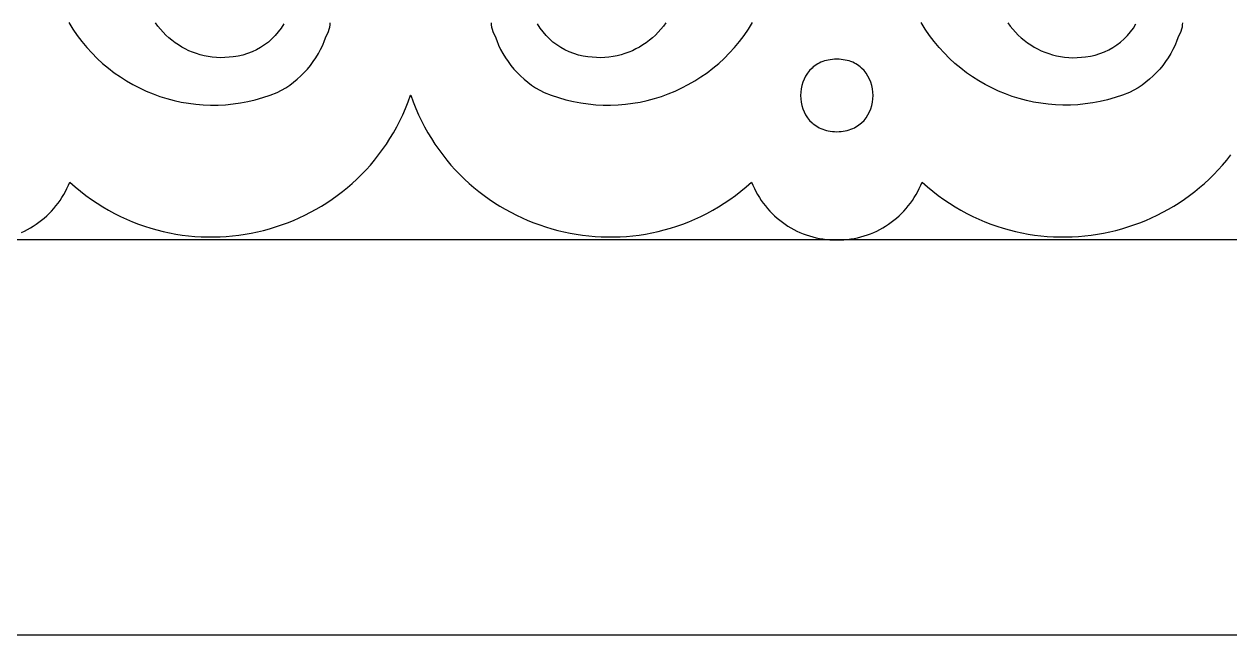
# Model space of a CAD drawing. Extents: x -349 to 352, y -69 to 76.
# Drawn here: x 4.6 to 103.8, y -69.2 to -19 of the extents above; entities that cross this region are included whole.
import ezdxf

# ---------------------------------------------------------------- set-up
doc = ezdxf.new("R2010")
doc.units = 0
doc.layers.add('LAYER_1', color=18, linetype='CONTINUOUS')

msp = doc.modelspace()

# ---------------------------------------------------------------- linework, layer by layer
at = {"layer": 'LAYER_1'}
for points in [[(-348.414, -69.222), (351.586, -69.222), (351.586, 75.778), (-348.414, 75.778)], [(-348.414, -69.222), (351.586, -69.222), (351.586, 75.778), (-348.414, 75.778)], [(-348.414, -69.222), (351.586, -69.222), (351.586, 75.778), (-348.414, 75.778)], [(71.5, -27.808), (71.684, -27.804), (71.862, -27.791), (72.034, -27.77), (72.2, -27.741), (72.36, -27.704), (72.514, -27.661), (72.663, -27.61), (72.806, -27.552), (72.943, -27.487), (73.074, -27.417), (73.199, -27.34), (73.319, -27.258), (73.432, -27.17), (73.54, -27.077), (73.738, -26.876), (73.913, -26.658), (74.065, -26.425), (74.193, -26.178), (74.298, -25.921), (74.379, -25.655), (74.438, -25.382), (74.473, -25.105), (74.484, -24.826), (74.473, -24.547), (74.438, -24.27), (74.379, -23.998), (74.298, -23.731), (74.193, -23.474), (74.065, -23.228), (73.913, -22.994), (73.738, -22.776), (73.54, -22.576), (73.432, -22.483), (73.319, -22.395), (73.199, -22.313), (73.074, -22.236), (72.943, -22.165), (72.806, -22.101), (72.663, -22.043), (72.514, -21.992), (72.36, -21.948), (72.2, -21.912), (72.034, -21.883), (71.862, -21.862), (71.684, -21.849), (71.5, -21.845), (71.317, -21.849), (71.139, -21.862), (70.967, -21.883), (70.801, -21.912), (70.641, -21.948), (70.486, -21.992), (70.338, -22.043), (70.195, -22.101), (70.058, -22.165), (69.927, -22.236), (69.802, -22.313), (69.682, -22.395), (69.568, -22.483), (69.461, -22.576), (69.262, -22.776), (69.088, -22.994), (68.936, -23.228), (68.808, -23.474), (68.703, -23.731), (68.621, -23.998), (68.563, -24.27), (68.528, -24.547), (68.516, -24.826), (68.528, -25.105), (68.563, -25.382), (68.621, -25.655), (68.703, -25.921), (68.808, -26.178), (68.936, -26.425), (69.088, -26.658), (69.262, -26.876), (69.461, -27.077), (69.568, -27.17), (69.682, -27.258), (69.802, -27.34), (69.927, -27.417), (70.058, -27.487), (70.195, -27.552), (70.338, -27.61), (70.486, -27.661), (70.641, -27.704), (70.801, -27.741), (70.967, -27.77), (71.139, -27.791), (71.317, -27.804)]]:
    msp.add_lwpolyline(points, close=True, dxfattribs=at)
for points in [[(8.311, -18.813), (8.649, -19.359), (9.008, -19.884), (9.388, -20.388), (9.787, -20.871), (10.206, -21.333), (10.642, -21.773), (11.096, -22.19), (11.566, -22.585), (12.052, -22.958), (12.552, -23.307), (13.066, -23.633), (13.593, -23.936), (14.132, -24.214), (14.682, -24.469), (15.242, -24.698), (15.811, -24.904), (16.389, -25.084), (16.974, -25.238), (17.566, -25.367), (18.163, -25.47), (18.766, -25.547), (19.373, -25.597), (19.982, -25.621), (20.594, -25.617), (21.208, -25.586), (21.822, -25.527), (22.435, -25.44), (23.047, -25.325), (23.658, -25.181), (24.265, -25.008), (24.868, -24.806), (25.466, -24.574), (25.818, -24.389), (26.159, -24.187), (26.488, -23.969), (26.805, -23.736), (27.11, -23.488), (27.401, -23.226), (27.679, -22.95), (27.942, -22.661), (28.192, -22.36), (28.426, -22.046), (28.644, -21.721), (28.847, -21.385), (29.033, -21.038), (29.203, -20.682), (29.355, -20.316), (29.489, -19.941), (29.596, -19.755), (29.68, -19.569), (29.742, -19.385), (29.783, -19.203), (29.804, -19.024), (29.805, -18.848)], [(43.071, -18.848), (43.072, -19.024), (43.093, -19.203), (43.134, -19.385), (43.196, -19.569), (43.28, -19.755), (43.387, -19.941), (43.521, -20.316), (43.673, -20.682), (43.843, -21.038), (44.029, -21.385), (44.232, -21.721), (44.45, -22.046), (44.684, -22.36), (44.934, -22.661), (45.197, -22.95), (45.475, -23.226), (45.766, -23.488), (46.071, -23.736), (46.388, -23.969), (46.717, -24.187), (47.058, -24.389), (47.41, -24.574), (48.008, -24.806), (48.611, -25.008), (49.218, -25.181), (49.829, -25.325), (50.441, -25.44), (51.054, -25.527), (51.668, -25.586), (52.282, -25.617), (52.894, -25.621), (53.503, -25.597), (54.11, -25.547), (54.713, -25.47), (55.31, -25.367), (55.902, -25.238), (56.487, -25.084), (57.065, -24.904), (57.634, -24.698), (58.194, -24.469), (58.744, -24.214), (59.283, -23.936), (59.81, -23.633), (60.324, -23.307), (60.824, -22.958), (61.309, -22.585), (61.78, -22.19), (62.234, -21.773), (62.67, -21.333), (63.089, -20.871), (63.488, -20.388), (63.868, -19.884), (64.227, -19.359), (64.565, -18.813)], [(99.93, -18.848), (99.928, -19.024), (99.908, -19.203), (99.867, -19.385), (99.805, -19.569), (99.721, -19.755), (99.614, -19.941), (99.479, -20.316), (99.327, -20.682), (99.158, -21.038), (98.972, -21.385), (98.769, -21.721), (98.55, -22.046), (98.316, -22.36), (98.067, -22.661), (97.804, -22.95), (97.526, -23.226), (97.235, -23.488), (96.93, -23.736), (96.613, -23.969), (96.284, -24.187), (95.943, -24.389), (95.591, -24.574), (94.993, -24.806), (94.389, -25.008), (93.782, -25.181), (93.172, -25.325), (92.56, -25.44), (91.946, -25.527), (91.333, -25.586), (90.719, -25.617), (90.107, -25.621), (89.497, -25.597), (88.891, -25.547), (88.288, -25.47), (87.691, -25.367), (87.099, -25.238), (86.513, -25.084), (85.936, -24.904), (85.366, -24.698), (84.806, -24.469), (84.257, -24.214), (83.718, -23.936), (83.191, -23.633), (82.677, -23.307), (82.177, -22.958), (81.691, -22.585), (81.221, -22.19), (80.767, -21.773), (80.33, -21.333), (79.912, -20.871), (79.512, -20.388), (79.133, -19.884), (78.774, -19.359), (78.436, -18.813)], [(25.991, -18.946), (25.781, -19.282), (25.549, -19.6), (25.296, -19.899), (25.022, -20.178), (24.729, -20.437), (24.418, -20.675), (24.091, -20.89), (23.749, -21.081), (23.392, -21.247), (23.023, -21.388), (22.641, -21.503), (22.249, -21.589), (22.05, -21.622), (21.848, -21.648), (21.497, -21.69), (21.148, -21.714), (20.801, -21.719), (20.458, -21.706), (20.119, -21.675), (19.784, -21.628), (19.455, -21.563), (19.13, -21.482), (18.812, -21.385), (18.5, -21.272), (18.195, -21.144), (17.898, -21.002), (17.609, -20.844), (17.328, -20.673), (17.057, -20.489), (16.795, -20.291), (16.543, -20.081), (16.301, -19.858), (16.071, -19.623), (15.853, -19.377), (15.646, -19.12), (15.453, -18.852)], [(57.423, -18.852), (57.23, -19.12), (57.023, -19.377), (56.805, -19.623), (56.575, -19.858), (56.333, -20.081), (56.081, -20.291), (55.819, -20.489), (55.548, -20.673), (55.267, -20.844), (54.978, -21.002), (54.681, -21.144), (54.376, -21.272), (54.064, -21.385), (53.746, -21.482), (53.421, -21.563), (53.092, -21.628), (52.757, -21.675), (52.418, -21.706), (52.075, -21.719), (51.728, -21.714), (51.379, -21.69), (51.028, -21.648), (50.626, -21.589), (50.235, -21.503), (49.853, -21.388), (49.484, -21.247), (49.127, -21.081), (48.785, -20.89), (48.458, -20.675), (48.147, -20.437), (47.854, -20.178), (47.58, -19.899), (47.327, -19.6), (47.095, -19.282), (46.885, -18.946)], [(85.578, -18.852), (85.771, -19.12), (85.977, -19.377), (86.196, -19.623), (86.426, -19.858), (86.667, -20.081), (86.919, -20.291), (87.181, -20.489), (87.453, -20.673), (87.734, -20.844), (88.023, -21.002), (88.32, -21.144), (88.625, -21.272), (88.937, -21.385), (89.255, -21.482), (89.579, -21.563), (89.909, -21.628), (90.244, -21.675), (90.583, -21.706), (90.926, -21.719), (91.272, -21.714), (91.622, -21.69), (91.973, -21.648), (92.374, -21.589), (92.766, -21.503), (93.147, -21.388), (93.517, -21.247), (93.873, -21.081), (94.216, -20.89), (94.543, -20.675), (94.854, -20.437), (95.146, -20.178), (95.42, -19.899), (95.674, -19.6), (95.906, -19.282), (96.116, -18.946)], [(4.409, -36.1), (4.662, -35.984), (4.911, -35.858), (5.154, -35.724), (5.392, -35.581), (5.625, -35.429), (5.852, -35.269), (6.072, -35.1), (6.287, -34.923), (6.495, -34.738), (6.696, -34.546), (6.89, -34.345), (7.077, -34.137), (7.256, -33.922), (7.427, -33.699), (7.591, -33.47), (7.746, -33.234), (7.892, -32.991), (8.03, -32.741), (8.159, -32.486), (8.279, -32.224), (8.389, -31.956), (8.824, -32.339), (9.267, -32.705), (9.718, -33.053), (10.176, -33.384), (10.64, -33.697), (11.111, -33.994), (11.587, -34.272), (12.069, -34.534), (12.556, -34.779), (13.048, -35.007), (13.545, -35.218), (14.045, -35.412), (14.55, -35.59), (15.057, -35.751), (15.568, -35.895), (16.081, -36.024), (16.596, -36.136), (17.113, -36.232), (17.631, -36.312), (18.151, -36.375), (18.671, -36.423), (19.192, -36.456), (19.712, -36.472), (20.233, -36.473), (20.752, -36.458), (21.27, -36.428), (21.787, -36.383), (22.302, -36.323), (22.814, -36.247), (23.324, -36.156), (23.831, -36.051), (24.335, -35.93), (24.834, -35.795), (25.33, -35.645), (25.821, -35.481), (26.307, -35.302), (26.788, -35.109), (27.264, -34.902), (27.733, -34.68), (28.196, -34.444), (28.653, -34.195), (29.102, -33.931), (29.544, -33.654), (29.978, -33.363), (30.403, -33.058), (30.82, -32.74), (31.229, -32.408), (31.627, -32.063), (32.016, -31.705), (32.396, -31.334), (32.764, -30.95), (33.122, -30.552), (33.468, -30.142), (33.803, -29.719), (34.127, -29.284), (34.437, -28.836), (34.735, -28.375), (35.021, -27.903), (35.292, -27.417), (35.55, -26.92), (35.794, -26.411), (36.023, -25.889), (36.237, -25.356), (36.436, -24.811), (36.438, -24.811), (36.44, -24.811), (36.639, -25.356), (36.853, -25.889), (37.082, -26.411), (37.326, -26.92), (37.584, -27.417), (37.855, -27.903), (38.14, -28.375), (38.439, -28.836), (38.749, -29.284), (39.072, -29.719), (39.407, -30.142), (39.754, -30.552), (40.112, -30.95), (40.48, -31.334), (40.859, -31.705), (41.249, -32.063), (41.647, -32.408), (42.056, -32.74), (42.473, -33.058), (42.898, -33.363), (43.332, -33.654), (43.774, -33.931), (44.223, -34.195), (44.68, -34.444), (45.143, -34.68), (45.612, -34.902), (46.088, -35.109), (46.569, -35.302), (47.055, -35.481), (47.546, -35.645), (48.042, -35.795), (48.541, -35.93), (49.045, -36.051), (49.552, -36.156), (50.062, -36.247), (50.574, -36.323), (51.089, -36.383), (51.606, -36.428), (52.124, -36.458), (52.643, -36.473), (53.164, -36.472), (53.684, -36.456), (54.205, -36.423), (54.725, -36.375), (55.245, -36.312), (55.763, -36.232), (56.28, -36.136), (56.795, -36.024), (57.308, -35.895), (57.819, -35.751), (58.326, -35.59), (58.831, -35.412), (59.331, -35.218), (59.828, -35.007), (60.32, -34.779), (60.807, -34.534), (61.289, -34.272), (61.765, -33.994), (62.236, -33.697), (62.7, -33.384), (63.158, -33.053), (63.609, -32.705), (64.052, -32.339), (64.487, -31.956), (64.597, -32.224), (64.717, -32.486), (64.846, -32.741), (64.983, -32.991), (65.13, -33.234), (65.285, -33.47), (65.449, -33.699), (65.62, -33.922), (65.799, -34.137), (65.986, -34.345), (66.18, -34.546), (66.381, -34.738), (66.589, -34.923), (66.804, -35.1), (67.024, -35.269), (67.251, -35.429), (67.484, -35.581), (67.722, -35.724), (67.965, -35.858), (68.214, -35.984), (68.467, -36.1), (68.725, -36.206), (68.987, -36.303), (69.254, -36.391), (69.524, -36.468), (69.797, -36.536), (70.074, -36.593), (70.354, -36.64), (70.637, -36.676), (70.923, -36.702), (71.211, -36.717), (71.5, -36.72), (71.79, -36.717), (72.078, -36.702), (72.363, -36.676), (72.646, -36.64), (72.926, -36.593), (73.203, -36.536), (73.477, -36.468), (73.747, -36.391), (74.013, -36.303), (74.276, -36.206), (74.534, -36.1), (74.787, -35.984), (75.035, -35.858), (75.279, -35.724), (75.517, -35.581), (75.75, -35.429), (75.976, -35.269), (76.197, -35.1), (76.412, -34.923), (76.62, -34.738), (76.821, -34.546), (77.015, -34.345), (77.201, -34.137), (77.381, -33.922), (77.552, -33.699), (77.716, -33.47), (77.871, -33.234), (78.017, -32.991), (78.155, -32.741), (78.284, -32.486), (78.403, -32.224), (78.513, -31.956), (78.949, -32.339), (79.392, -32.705), (79.843, -33.053), (80.3, -33.384), (80.765, -33.697), (81.235, -33.994), (81.712, -34.272), (82.194, -34.534), (82.681, -34.779), (83.173, -35.007), (83.67, -35.218), (84.17, -35.412), (84.674, -35.59), (85.182, -35.751), (85.692, -35.895), (86.205, -36.024), (86.721, -36.136), (87.238, -36.232), (87.756, -36.312), (88.276, -36.375), (88.796, -36.423), (89.317, -36.456), (89.837, -36.472), (90.357, -36.473), (90.877, -36.458), (91.395, -36.428), (91.912, -36.383), (92.426, -36.323), (92.939, -36.247), (93.449, -36.156), (93.956, -36.051), (94.459, -35.93), (94.959, -35.795), (95.455, -35.645), (95.946, -35.481), (96.432, -35.302), (96.913, -35.109), (97.389, -34.902), (97.858, -34.68), (98.321, -34.444), (98.777, -34.195), (99.227, -33.931), (99.668, -33.654), (100.102, -33.363), (100.528, -33.058), (100.945, -32.74), (101.353, -32.408), (101.752, -32.063), (102.141, -31.705), (102.52, -31.334), (102.889, -30.95), (103.247, -30.552), (103.593, -30.142), (103.928, -29.719)], [(211.831, -36.721), (176.728, -36.722), (141.625, -36.721), (106.563, -36.722), (71.5, -36.721), (36.438, -36.722), (1.376, -36.721)]]:
    msp.add_lwpolyline(points, dxfattribs=at)

doc.saveas('drawing.dxf')
